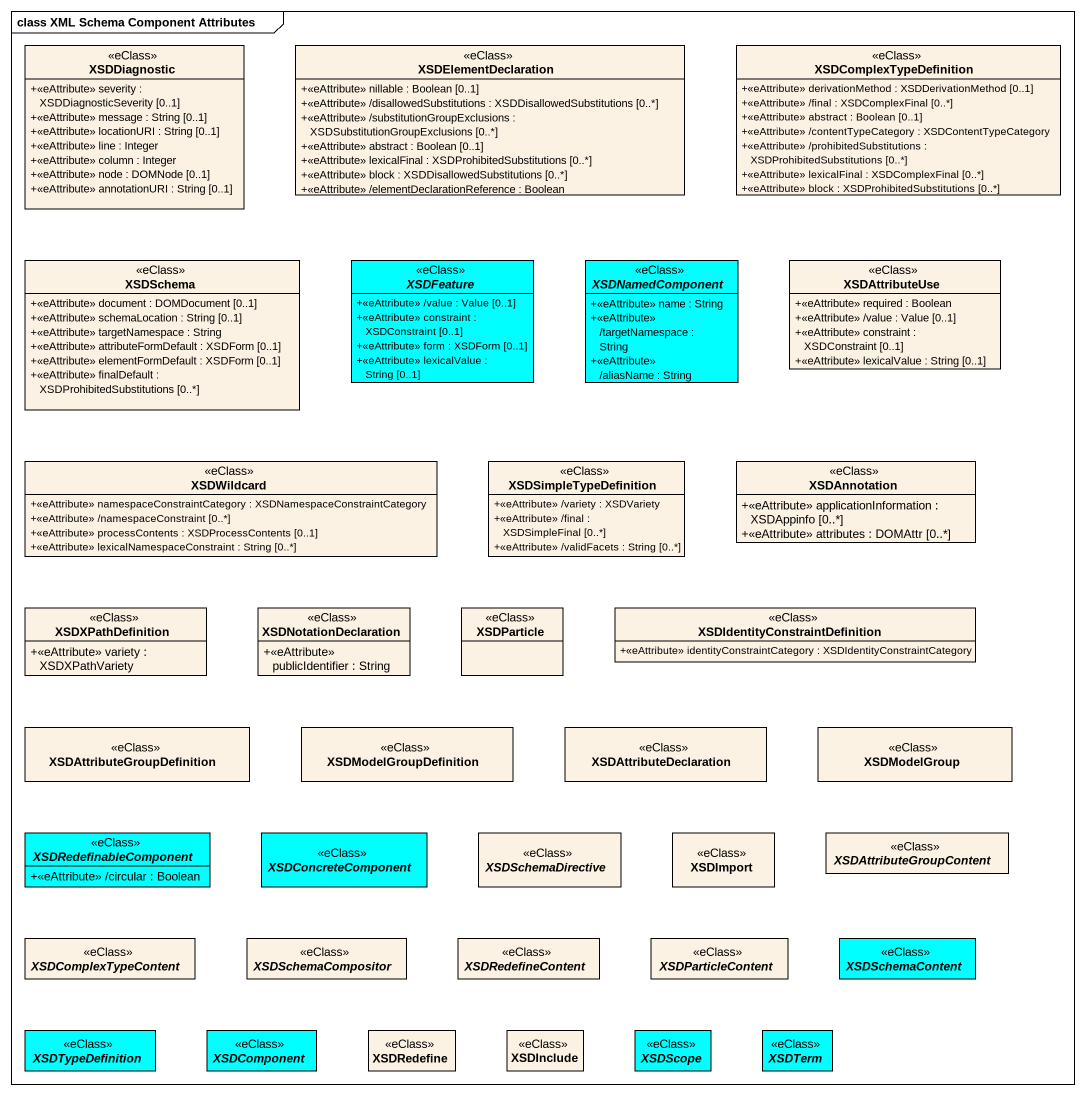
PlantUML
@startuml
mainframe class XML Schema Component Attributes
hide circle
hide empty members
skinparam classAttributeIconSize 0
class XSDDiagnostic <<eClass>> {
  +<<eAttribute>> severity : XSDDiagnosticSeverity [0..1]
  +<<eAttribute>> message : String [0..1]
  +<<eAttribute>> locationURI : String [0..1]
  +<<eAttribute>> line : Integer
  +<<eAttribute>> column : Integer
  +<<eAttribute>> node : DOMNode [0..1]
  +<<eAttribute>> annotationURI : String [0..1]
}
class XSDElementDeclaration <<eClass>> {
  +<<eAttribute>> nillable : Boolean [0..1]
  +<<eAttribute>> /disallowedSubstitutions : XSDDisallowedSubstitutions [0..*]
  +<<eAttribute>> /substitutionGroupExclusions : XSDSubstitutionGroupExclusions [0..*]
  +<<eAttribute>> abstract : Boolean [0..1]
  +<<eAttribute>> lexicalFinal : XSDProhibitedSubstitutions [0..*]
  +<<eAttribute>> block : XSDDisallowedSubstitutions [0..*]
  +<<eAttribute>> /elementDeclarationReference : Boolean
}
class XSDComplexTypeDefinition <<eClass>> {
  +<<eAttribute>> derivationMethod : XSDDerivationMethod [0..1]
  +<<eAttribute>> /final : XSDComplexFinal [0..*]
  +<<eAttribute>> abstract : Boolean [0..1]
  +<<eAttribute>> /contentTypeCategory : XSDContentTypeCategory
  +<<eAttribute>> /prohibitedSubstitutions : XSDProhibitedSubstitutions [0..*]
  +<<eAttribute>> lexicalFinal : XSDComplexFinal [0..*]
  +<<eAttribute>> block : XSDProhibitedSubstitutions [0..*]
}
class XSDSchema <<eClass>> {
  +<<eAttribute>> document : DOMDocument [0..1]
  +<<eAttribute>> schemaLocation : String [0..1]
  +<<eAttribute>> targetNamespace : String
  +<<eAttribute>> attributeFormDefault : XSDForm [0..1]
  +<<eAttribute>> elementFormDefault : XSDForm [0..1]
  +<<eAttribute>> finalDefault : XSDProhibitedSubstitutions [0..*]
}
abstract class XSDFeature <<eClass>> #00FFFF {
  +<<eAttribute>> /value : Value [0..1]
  +<<eAttribute>> constraint : XSDConstraint [0..1]
  +<<eAttribute>> form : XSDForm [0..1]
  +<<eAttribute>> lexicalValue : String [0..1]
}
abstract class XSDNamedComponent <<eClass>> #00FFFF {
  +<<eAttribute>> name : String
  +<<eAttribute>> /targetNamespace : String
  +<<eAttribute>> /aliasName : String
}
class XSDAttributeUse <<eClass>> {
  +<<eAttribute>> required : Boolean
  +<<eAttribute>> /value : Value [0..1]
  +<<eAttribute>> constraint : XSDConstraint [0..1]
  +<<eAttribute>> lexicalValue : String [0..1]
}
class XSDWildcard <<eClass>> {
  +<<eAttribute>> namespaceConstraintCategory : XSDNamespaceConstraintCategory
  +<<eAttribute>> /namespaceConstraint [0..*]
  +<<eAttribute>> processContents : XSDProcessContents [0..1]
  +<<eAttribute>> lexicalNamespaceConstraint : String [0..*]
}
class XSDSimpleTypeDefinition <<eClass>> {
  +<<eAttribute>> /variety : XSDVariety
  +<<eAttribute>> /final : XSDSimpleFinal [0..*]
  +<<eAttribute>> /validFacets : String [0..*]
}
class XSDAnnotation <<eClass>> {
  +<<eAttribute>> applicationInformation : XSDAppinfo [0..*]
  +<<eAttribute>> attributes : DOMAttr [0..*]
}
class XSDXPathDefinition <<eClass>> {
  +<<eAttribute>> variety : XSDXPathVariety
}
class XSDNotationDeclaration <<eClass>> {
  +<<eAttribute>> publicIdentifier : String
}
class XSDParticle <<eClass>>
class "XSDIdentityConstraintDefinition" as XSDIdentityConstraintDefinit <<eClass>> {
  +<<eAttribute>> identityConstraintCategory : XSDIdentityConstraintCategory
}
class XSDAttributeGroupDefinition <<eClass>>
class XSDModelGroupDefinition <<eClass>>
class XSDAttributeDeclaration <<eClass>>
class XSDModelGroup <<eClass>>
abstract class XSDRedefinableComponent <<eClass>> #00FFFF {
  +<<eAttribute>> /circular : Boolean
}
abstract class XSDConcreteComponent <<eClass>> #00FFFF
abstract class XSDSchemaDirective <<eClass>>
class XSDImport <<eClass>>
abstract class XSDAttributeGroupContent <<eClass>>
abstract class XSDComplexTypeContent <<eClass>>
abstract class XSDSchemaCompositor <<eClass>>
abstract class XSDRedefineContent <<eClass>>
abstract class XSDParticleContent <<eClass>>
abstract class XSDSchemaContent <<eClass>> #00FFFF
abstract class XSDTypeDefinition <<eClass>> #00FFFF
abstract class XSDComponent <<eClass>> #00FFFF
class XSDRedefine <<eClass>>
class XSDInclude <<eClass>>
abstract class XSDScope <<eClass>> #00FFFF
abstract class XSDTerm <<eClass>> #00FFFF
@enduml
